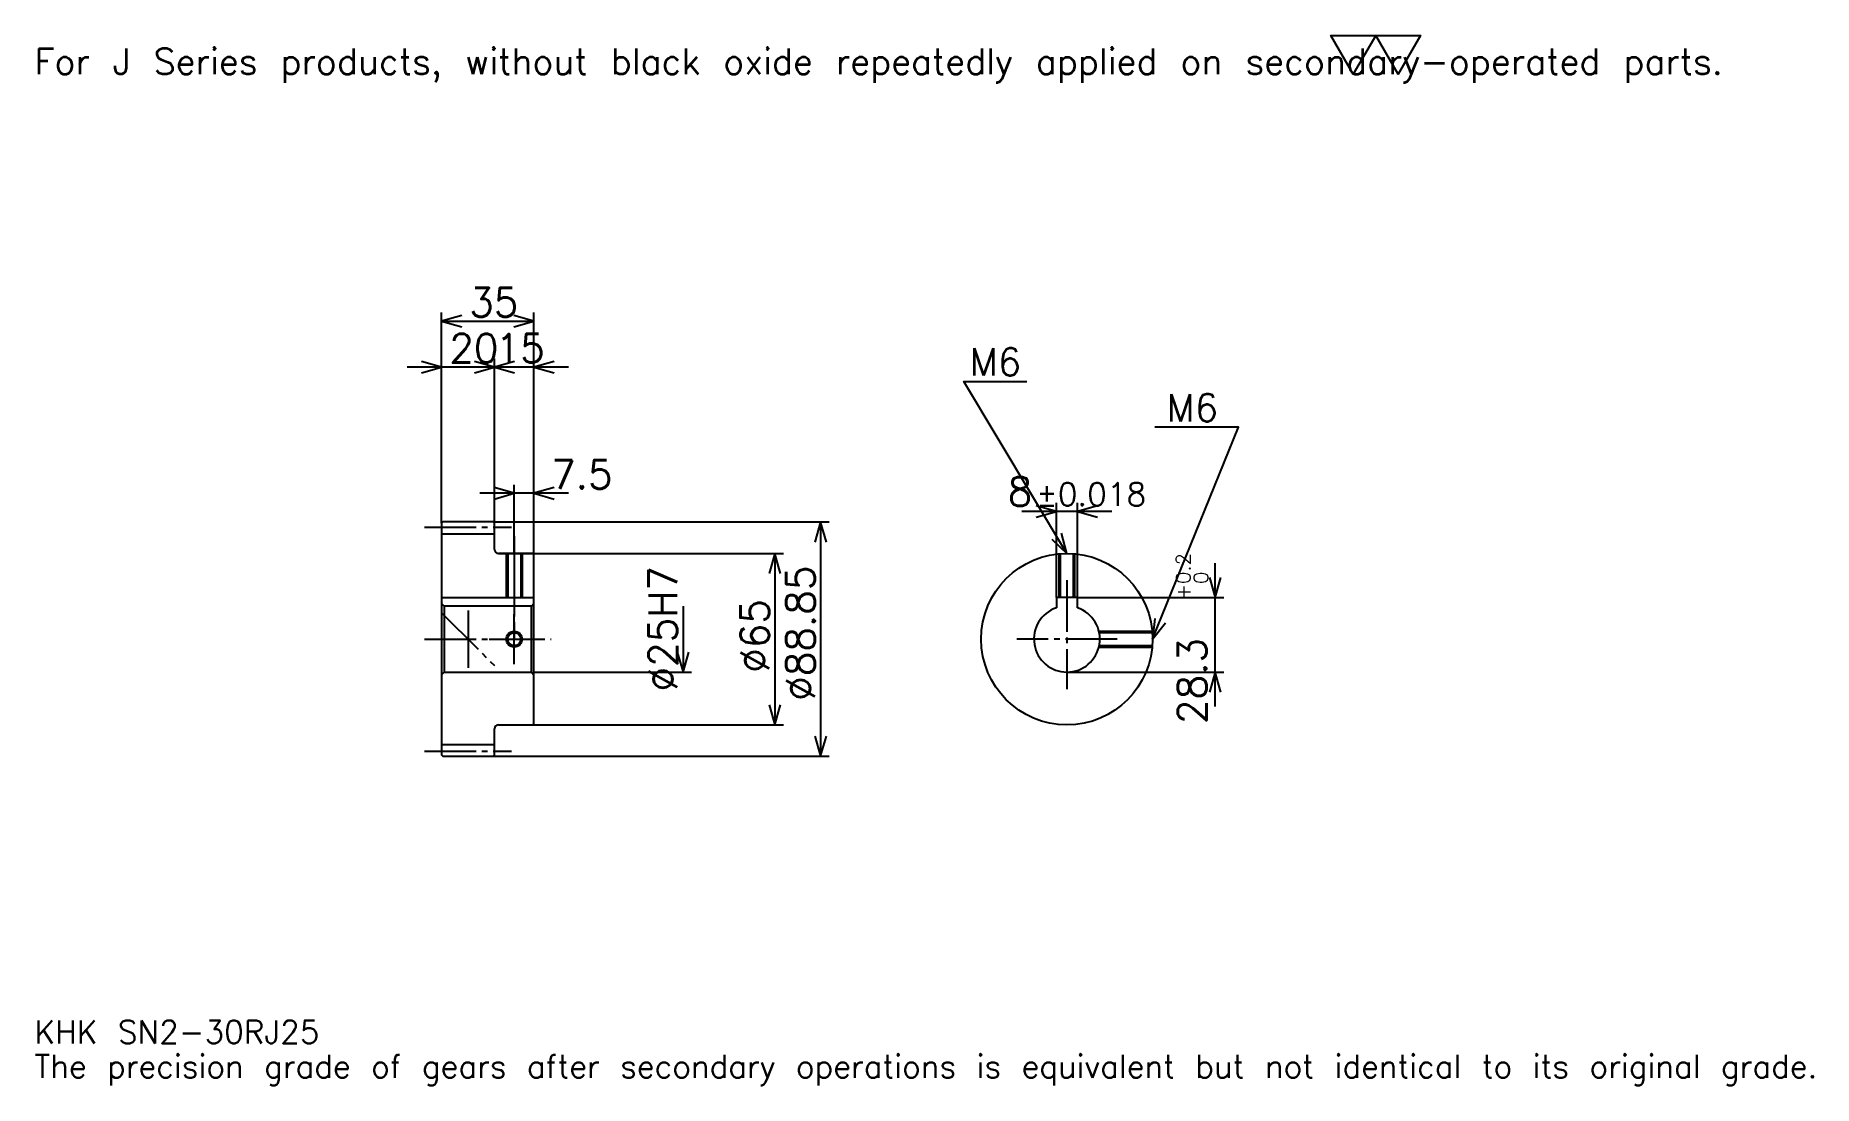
# Model space of a CAD drawing. Extents: x 22 to 696, y 8 to 406.
import ezdxf

# ---------------------------------------------------------------- set-up
doc = ezdxf.new("R2010")
doc.units = 0
doc.linetypes.add('DASHDOT', pattern=[26.086956, 19.565217, -2.173913, 2.173913, -2.173913])
doc.layers.get('0').update_dxf_attribs({"linetype": 'CONTINUOUS'})
doc.layers.add('DASHDOT', color=6, linetype='DASHDOT')
doc.styles.add('KANJI', font='TXT', dxfattribs={"bigfont": 'BIGFONT'})

msp = doc.modelspace()

# ---------------------------------------------------------------- linework, layer by layer
at = {"color": 5}
for p, q in [((176.086945, 221.600327), (176.086945, 300.948151)), ((176.086945, 297.687286), (211.086945, 297.687286)), ((211.086945, 221.600327), (211.086945, 300.948151)), ((196.086945, 221.600327), (196.086945, 283.556854)), ((209.130432, 280.295959), (163.043472, 280.295959)), ((224.130432, 280.295959), (183.043472, 280.295959)), ((224.130432, 232.469894), (190.543472, 232.469894)), ((203.586945, 221.600327), (203.586945, 235.730759)), ((430.195618, 225.582611), (396.108704, 225.582611)), ((409.152161, 192.973923), (409.152161, 228.843491)), ((417.152161, 192.973923), (417.152161, 228.843491)), ((176.086945, 221.100327), (176.086945, 221.600327)), ((195.586945, 221.600327), (211.086945, 221.600327)), ((196.086945, 221.100327), (196.086945, 221.600327)), ((203.586945, 209.67392), (203.586945, 221.600327)), ((203.586945, 209.67392), (203.586945, 221.600327)), ((211.086945, 221.600327), (323.043457, 221.600327)), ((211.086945, 209.17392), (211.086945, 221.600327)), ((319.782593, 221.600327), (319.782593, 132.747513)), ((197.586945, 209.67392), (211.086945, 209.67392)), ((211.086945, 209.67392), (305.652161, 209.67392)), ((302.391296, 209.67392), (302.391296, 144.67392)), ((469.32608, 151.630447), (469.32608, 206.017395)), ((267.608704, 189.67392), (267.608704, 164.67392)), ((417.152161, 192.973923), (472.586945, 192.973923)), ((211.086945, 164.67392), (270.869568, 164.67392)), ((413.152161, 164.67392), (472.586945, 164.67392)), ((197.586945, 144.67392), (211.086945, 144.67392)), ((211.086945, 144.67392), (305.652161, 144.67392)), ((195.586945, 132.747513), (211.086945, 132.747513)), ((211.086945, 132.747513), (323.043457, 132.747513))]:
    msp.add_line(p, q, dxfattribs=at)
at = {"color": 4}
for p, q in [((176.086945, 217.100327), (196.086945, 217.100327)), ((176.086945, 192.973923), (211.086945, 192.973923)), ((177.086945, 189.67392), (177.086945, 164.67392)), ((210.086945, 189.67392), (211.086945, 190.67392)), ((210.086945, 164.67392), (211.086945, 163.67392)), ((176.086945, 137.247513), (196.086945, 137.247513))]:
    msp.add_line(p, q, dxfattribs=at)
at = {"color": 7}
msp.add_line((186.086945, 188.043488), (186.086945, 166.304352), dxfattribs=at)
msp.add_lwpolyline([(521.739136, 391.304352), (513.260864, 406), (547.17395, 406), (538.695679, 391.304352), (530.217407, 406), (521.739136, 391.304352)], dxfattribs=at)
at = {"color": 5}
for points in [[(183.695633, 299.861206), (176.086945, 297.687286), (183.695633, 295.513367)], [(203.478241, 295.513367), (211.086945, 297.687286), (203.478241, 299.861206)], [(168.478256, 278.12207), (176.086945, 280.295959), (168.478256, 282.469879)], [(188.478241, 278.12207), (196.086945, 280.295959), (188.478241, 282.469879)], [(203.695648, 282.469879), (196.086945, 280.295959), (203.695648, 278.12207)], [(218.695648, 282.469879), (211.086945, 280.295959), (218.695648, 278.12207)], [(413.152161, 209.67392), (374.021729, 274.891296), (397.934753, 274.891296)], [(445.652161, 177.17392), (478.260864, 257.5), (446.521729, 257.5)], [(195.978241, 230.295975), (203.586945, 232.469894), (195.978241, 234.643799)], [(218.695648, 234.643799), (211.086945, 232.469894), (218.695648, 230.295975)], [(401.543457, 223.408707), (409.152161, 225.582611), (401.543457, 227.756531)], [(424.760864, 227.756531), (417.152161, 225.582611), (424.760864, 223.408707)], [(321.956512, 213.991638), (319.782593, 221.600327), (317.608673, 213.991638)], [(407.373413, 215.079849), (413.152161, 209.67392), (411.101624, 217.316788)], [(304.565186, 202.065216), (302.391296, 209.67392), (300.217377, 202.065216)], [(467.152161, 200.582611), (469.32608, 192.973923), (471.5, 200.582611)], [(446.499847, 185.04155), (445.652161, 177.17392), (450.528381, 183.406143)], [(265.434784, 172.282608), (267.608704, 164.67392), (269.782593, 172.282608)], [(471.5, 157.065231), (469.32608, 164.67392), (467.152161, 157.065231)], [(300.217377, 152.282623), (302.391296, 144.67392), (304.565186, 152.282623)], [(317.608673, 140.356201), (319.782593, 132.747513), (321.956512, 140.356201)]]:
    msp.add_lwpolyline(points, dxfattribs=at)
at = {"color": 4}
for points in [[(196.086945, 211.17392), (196.086945, 221.100327), (195.586945, 221.600327), (176.586945, 221.600327), (176.086945, 221.100327), (176.086945, 163.67392)], [(197.586945, 144.67392), (210.586945, 144.67392), (211.086945, 145.17392), (211.086945, 209.17392), (210.586945, 209.67392), (197.586945, 209.67392)], [(200.586945, 209.67392), (200.586945, 192.973923)], [(201.126953, 209.67392), (201.126953, 192.973923)], [(206.046936, 209.67392), (206.046936, 192.973923)], [(206.586945, 209.67392), (206.586945, 192.973923)], [(410.152161, 192.973923), (410.152161, 209.535156)], [(410.692139, 192.973923), (410.692139, 209.580688)], [(415.612183, 192.973923), (415.612183, 209.580688)], [(416.152161, 192.973923), (416.152161, 209.535156)], [(176.086945, 163.67392), (177.086945, 164.67392), (210.086945, 164.67392), (210.086945, 189.67392), (177.086945, 189.67392), (176.086945, 190.67392)], [(417.152161, 189.016632), (417.152161, 192.973923), (409.152161, 192.973923), (409.152161, 189.016632)], [(425.286804, 180.17392), (445.513397, 180.17392)], [(425.407715, 179.633926), (445.558929, 179.633926)], [(425.286804, 174.17392), (445.513397, 174.17392)], [(425.407715, 174.713913), (445.558929, 174.713913)], [(176.086945, 163.67392), (176.086945, 133.247513), (176.586945, 132.747513), (195.586945, 132.747513), (196.086945, 133.247513), (196.086945, 143.17392)]]:
    msp.add_lwpolyline(points, dxfattribs=at)
for centre, radius in [((413.152161, 177.17392), 32.5), ((203.586945, 177.17392), 2.46)]:
    msp.add_circle(centre, radius, dxfattribs=at)
at = {"color": 7}
msp.add_circle((203.586945, 177.17392), 3, dxfattribs=at)
at = {"color": 4}
for centre, radius, start, end in [((197.586945, 211.17392), 1.5, 180, 270), ((413.152161, 177.17392), 12.5, 108.662925185, 71.337074815), ((197.586945, 143.17392), 1.5, 90, 180)]:
    msp.add_arc(centre, radius, start, end, dxfattribs=at)
at = {"layer": 'DASHDOT', "color": 7}
for p, q in [((169.565201, 219.600327), (202.608688, 219.600327)), ((203.586945, 209.67392), (203.586945, 177.17392)), ((413.152161, 199.495667), (413.152161, 158.152176)), ((176.086945, 187.17392), (196.086945, 167.17392)), ((169.565201, 177.17392), (217.608688, 177.17392)), ((432.173889, 177.17392), (394.130432, 177.17392)), ((169.565201, 134.747513), (202.608688, 134.747513))]:
    msp.add_line(p, q, dxfattribs=at)
for points in [[(203.586945, 216.195663), (203.586945, 186.452179)], [(203.586945, 167.652176), (203.586945, 186.695663)], [(194.065201, 177.17392), (213.108688, 177.17392)]]:
    msp.add_lwpolyline(points, dxfattribs=at)

# ---------------------------------------------------------------- texts
at = {"color": 7, "style": 'KANJI'}
for s, height, p in [('For J Series products, without black oxide repeatedly applied on secondary-operated parts.', 9.782609, (21.73913, 391.304352)), ('35', 10.869565, (186.521729, 299.426422)), ('20', 10.869565, (179.021729, 282.035095)), ('15', 10.869565, (196.521729, 282.035095)), ('M6', 10.434783, (376.195618, 277.065216)), ('M6', 10.434783, (450.869568, 259.67392)), ('7.5', 10.869565, (217.608688, 234.209015)), ('8', 10.869565, (390.71521, 227.756531)), ('%%p0.018', 8.695652, (401.474762, 227.756531)), ('KHK SN2-30RJ25', 8.695652, (21.73913, 23.913044)), ('The precision grade of gears after secondary operations is equivalent but not identical to its original grade.', 8.695652, (21.73913, 10.869565))]:
    msp.add_text(s, height=height, dxfattribs=at).set_placement(p)
for s, height, p in [('0.2', 5.434783, (459.978241, 198.135635)), ('%%c25H7', 10.869565, (265.434784, 157.33696)), ('%%c88.85', 10.869565, (317.608673, 153.804352)), ('+', 5.434783, (459.978241, 192.048676)), ('0', 5.434783, (466.717377, 198.135635)), ('%%c65', 10.869565, (300.217377, 164.402176)), ('28.3', 10.869565, (466.065216, 145.000885))]:
    msp.add_text(s, height=height, rotation=90, dxfattribs=at).set_placement(p)

doc.saveas('drawing.dxf')
